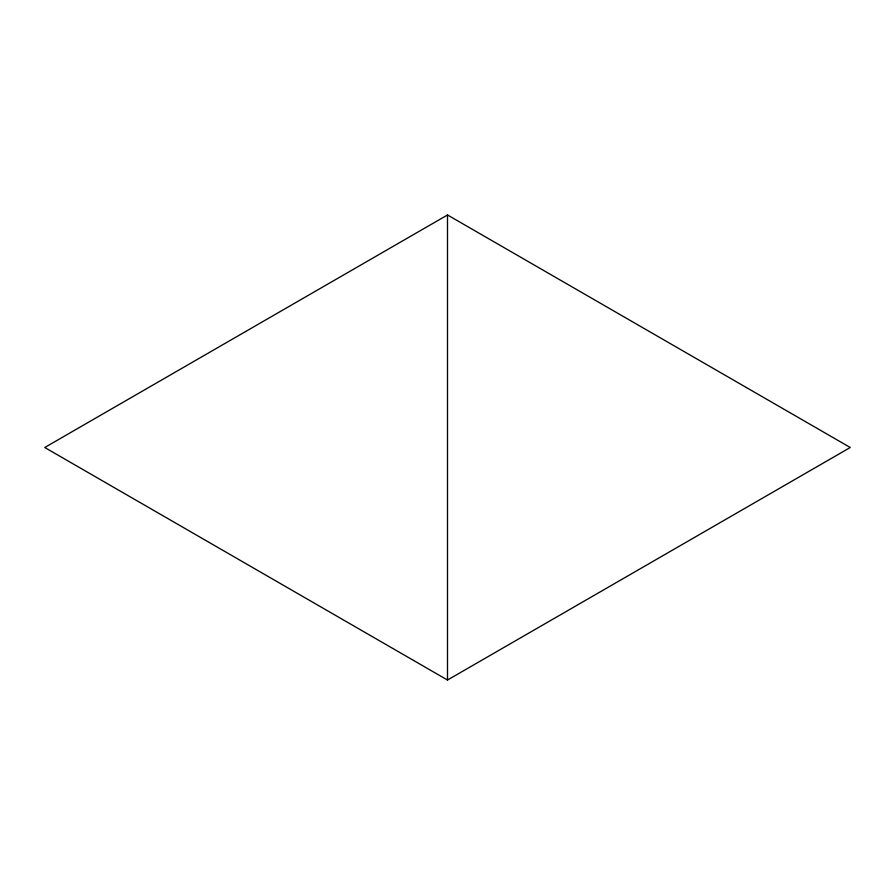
<?xml version="1.0" encoding="UTF-8"?>
<svg xmlns="http://www.w3.org/2000/svg" width="895" height="895" viewBox="0 0 895 895"><rect width="100%" height="100%" fill="white"/><g stroke="black" fill="none" stroke-linecap="round" stroke-linejoin="round"><path stroke-width="1.34" d="M447.5 214.979L44.75 447.5L447.5 680.032L850.25 447.5L447.5 214.968L447.5 680.032"/></g></svg>
